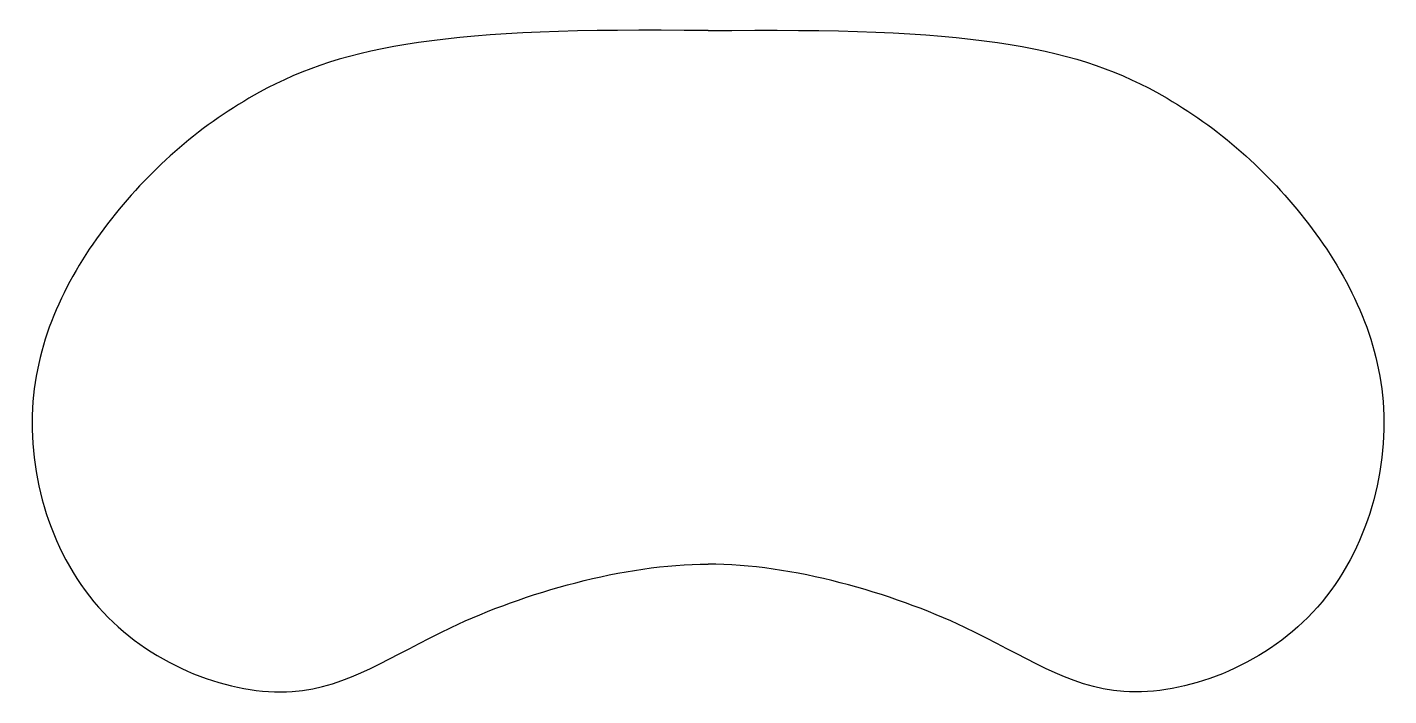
# Model space of a CAD drawing. Extents: x -0.6 to 0.6, y -0.28 to 0.31.
import ezdxf

# ---------------------------------------------------------------- set-up
doc = ezdxf.new("R2010")
doc.units = 0
doc.layers.add('MODELSKETCH_VISIBLE', color=7, linetype='CONTINUOUS')

msp = doc.modelspace()

# ---------------------------------------------------------------- linework, layer by layer
at = {"layer": 'MODELSKETCH_VISIBLE'}
for points in [[(0, 0.3048), (-0.2281, 0.3078), (-0.3756, 0.2818), (-0.5316, 0.1468), (-0.6162, -0.0164), (-0.5561, -0.2251), (-0.3565, -0.3018), (-0.2303, -0.2077), (-0.0736, -0.1628), (0, -0.1627)], [(0, 0.3048), (0.2281, 0.3078), (0.3756, 0.2818), (0.5316, 0.1468), (0.6162, -0.0164), (0.5561, -0.2251), (0.3565, -0.3018), (0.2303, -0.2077), (0.0736, -0.1628), (0, -0.1627)]]:
    msp.add_open_spline(points, degree=3, knots=[0, 0, 0, 0, 0.197178, 0.326501, 0.457189, 0.595387, 0.727969, 0.84925, 1, 1, 1, 1], dxfattribs=at)

doc.saveas('drawing.dxf')
